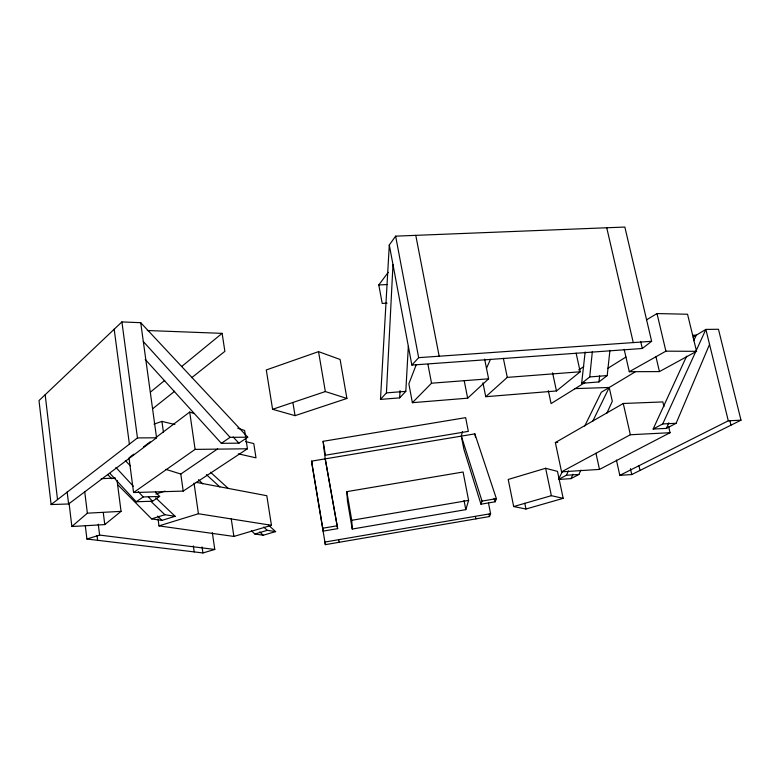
<?xml version="1.0" encoding="UTF-8"?>
<svg xmlns="http://www.w3.org/2000/svg" width="780" height="780" viewBox="0 0 780 780"><rect width="100%" height="100%" fill="white"/><g stroke="black" fill="none" stroke-linecap="round" stroke-linejoin="round"><path stroke-width="1.17" d="M408.33 346.369L405.805 391.365L399.633 397.868L380.474 399.399L386.431 392.876L392.983 264.625M380.474 399.399L389.298 244.988L395.626 236.155L624.848 227.048L651.631 341.299L642.301 348.494L411.869 365.079L389.298 244.988M399.633 397.868L400.081 390.604M585.156 351.975L581.646 383.321L589.729 376.945L592.361 351.556M581.646 383.321L598.952 381.937L607.201 375.57L609.941 350.298M598.952 381.937L599.654 375.892M312.039 464.441L311.512 461.146L474.844 433.865L496.382 498.654L495.183 501.784L480.967 504.202L463.895 449.28L461.331 436.127L462.413 431.506M465.806 509.652L468.604 500.409L463.096 472.007L346.817 491.634L347.471 501.13L352.248 529.035L465.806 509.652L464.032 500.438M480.967 504.202L482.03 501.101L461.331 436.127M323.105 441.314L325.445 455.208L468.341 431.369L465.65 417.641L323.105 441.314L325.221 458.854L337.662 528.635L323.222 531.102L311.512 461.146L325.348 544.645L489.508 516.545L490.601 513.708L488.485 502.983M416.267 364.65L408.856 383.828L412.376 402.685L467.649 398.18L488.611 378.817L484.633 359.102M686.634 356.158L653.133 429.049L666.442 428.386L676.124 423.296L709.547 344.428M666.442 428.386L668.831 422.789M486.505 368.219L490.493 359.317M562.234 471.832L558.48 479.456L570.98 478.627L578.906 474.454L580.905 470.087M606.83 413.273L612.31 401.252L609.219 387.475L574.45 388.625M653.133 429.049L662.727 423.93L705.871 329.413L718.468 329.277L741 420.186L631.751 474.552L619.827 475.351L616.414 460.054M570.98 478.627L573.008 474.22M693.742 340.694L696.277 335.176L692.689 335.224M558.48 479.456L566.338 475.273L568.454 470.944M592.81 421.083L609.219 387.475M584.717 426.036L601.312 392.233L635.134 371.914M387.065 303.166L382.21 303.44L378.797 284.953L388.216 272.327M411.869 365.079L418.655 357.659L651.631 341.299M412.376 402.685L431.535 383.204L488.611 378.817M121.904 321.925L39 400.579L51.109 504.553L68.611 503.977L156.566 437.794L140.722 322.696L121.904 321.925L137.456 437.921L51.109 504.553M482.956 382.844L485.745 396.708L507.283 377.383L580.203 371.777L576.108 353.106M69.04 503.032L71.858 526.519L87.36 513.182L121.056 511.368L117.049 480.412M150.589 391.969L164.707 380.406M181.652 366.522L222.124 333.362L224.874 351.341L191.714 377.695M71.858 526.519L104.783 524.599L121.056 511.368M485.745 396.708L556.471 390.956L580.203 371.777M152.88 408.574L174.661 391.248M129.948 457.08L133.809 454.174M143.442 446.911L150.189 441.831M155.971 437.473L189.706 412.064L194.278 413.595M128.993 457.802L133.575 492.541L195.097 449.387L247.435 448.783L245.846 438.487M109.951 473.431L136.207 501.764L143.208 496.948L159.647 496.441L155.454 492.063M145.216 359.444L221.354 443.313L230.08 437.327L247.757 437.209L140.722 322.696M165.828 469.345L180.794 474.035L217.688 448.851M136.207 501.764L152.529 501.228L159.647 496.441M221.354 443.313L238.914 443.157L247.757 437.209M133.575 492.541L183.212 491.098L247.435 448.783M578.653 369.925L583.752 366.668M584.922 382.551L551.08 403.591L548.33 390.663M607.493 368.521L625.95 357.045M646.698 319.741L657.004 313.56L687.55 314.243L696.55 351.331L659.441 371.592L629.294 371.709L624.166 349.323M693.167 337.048L705.871 329.413L728.296 420.8L619.827 475.351M668.665 426.787L670.049 432.705L599.498 469.404L561.561 471.841L555.36 442.562L623.259 403.484L662.844 401.924L663.956 406.663M629.294 371.709L665.905 351.166L696.55 351.331M561.561 471.841L630.347 434.752L670.049 432.705M318.532 351.634L266.292 369.954L272.59 409.295L295.055 415.652L346.915 398.463L340.109 359.463L318.532 351.634L325.348 391.55L346.915 398.463M153.992 424.135L161.928 421.395L174.876 424.525M272.59 409.295L325.348 391.55M155.864 494.052L165.067 491.107M85.312 525.827L86.921 539.019L99.616 535.07L214.783 549.461L212.345 532.711M117.751 484.731L151.603 518.885L164.902 514.732L175.13 516.292L155.737 497.835M151.603 518.885L161.899 520.387L175.13 516.292M158.038 518.895L158.983 525.886L198.422 513.737L271.44 525.31L266.809 495.709L196.248 482.352M545.639 468.273L508.219 479.456L513.688 506.551L525.964 509.018L563.189 498.352L557.486 471.383L545.639 468.273L551.372 495.68L563.189 498.352M158.983 525.886L233.883 536.435L271.44 525.31M251.365 530.663L254.836 534.008L267.277 530.341L275.594 531.609L268.466 525.106M86.921 539.019L202.927 552.952L214.783 549.461M254.836 534.008L263.231 535.236L275.594 531.609M513.688 506.551L551.372 495.68M490.601 513.708L324.938 542.042L325.348 544.645M352.248 529.035L351.731 520.299L468.604 500.409M337.35 525.749L322.764 528.226L323.222 531.102M482.03 501.101L496.382 498.654M386.431 392.876L405.805 391.365M589.729 376.945L607.201 375.57M566.338 475.273L578.906 474.454M555.36 442.562L557.719 442.435M378.797 284.953L387.27 284.524M662.727 423.93L676.124 423.296M728.296 420.8L741 420.186M101.176 478.676L115.547 478.072M137.456 437.921L156.566 437.794M147.332 330.515L222.124 333.362M238.319 453.833L255.996 457.84L253.773 443.576L245.524 441.587M237.744 428.171L244.608 430.472L245.495 436.195M210.512 472.261L228.345 488.514M206.378 474.62L219.814 486.905M263.698 527.066L267.277 530.341M150.901 501.355L164.902 514.732M259.721 531.872L263.231 535.236M198.461 479.671L202.8 483.853M157.628 516.097L161.899 520.387M107.591 474.484L111.823 478.754M148.346 496.86L152.529 501.228M125.326 460.561L130.348 465.806M233.113 436.966L238.914 443.157M115.908 467.435L133.282 486.223M138.245 491.585L143.208 496.948M143.315 341.543L230.08 437.327M494.072 498.352L495.183 501.784M729.817 420.498L730.967 425.178M657.004 313.56L665.905 351.166M655.902 356.479L659.441 371.592M640.653 341.406L642.301 348.494M606.742 227.77L633.262 342.586M638.947 465.748L640.009 470.447M623.259 403.484L630.347 434.752M630.425 468.644L631.751 474.552M595.959 453.248L599.498 469.404M552.581 372.82L556.471 390.956M503.363 358.342L507.283 377.383M524.784 503.217L525.964 509.018M474.844 433.865L475.556 437.453M464.217 380.767L467.649 398.18M489.04 514.186L489.508 516.545M475.469 516.506L475.927 518.875M415.779 235.345L439.169 356.216M427.937 364.367L431.535 383.204M395.626 236.155L418.655 357.659M337.662 528.635L325.221 458.854M346.817 491.634L351.731 520.299M338.725 539.896L339.125 542.285M292.88 402.441L295.055 415.652M231.26 518.875L233.883 536.435M189.706 412.064L195.097 449.387M194.025 483.083L198.422 513.737M202.069 546.926L202.927 552.952M193.343 545.912L194.191 551.899M180.794 474.035L183.212 491.098M161.928 421.395L163.429 432.178M114.182 329.248L129.392 444.142M103.272 512.567L104.783 524.599M98.26 524.199L99.616 535.07M97.013 535.49L97.607 540.306M84.688 491.478L87.36 513.182M67.168 491.985L68.611 503.977M45.172 394.719L57.525 499.6"/></g></svg>
